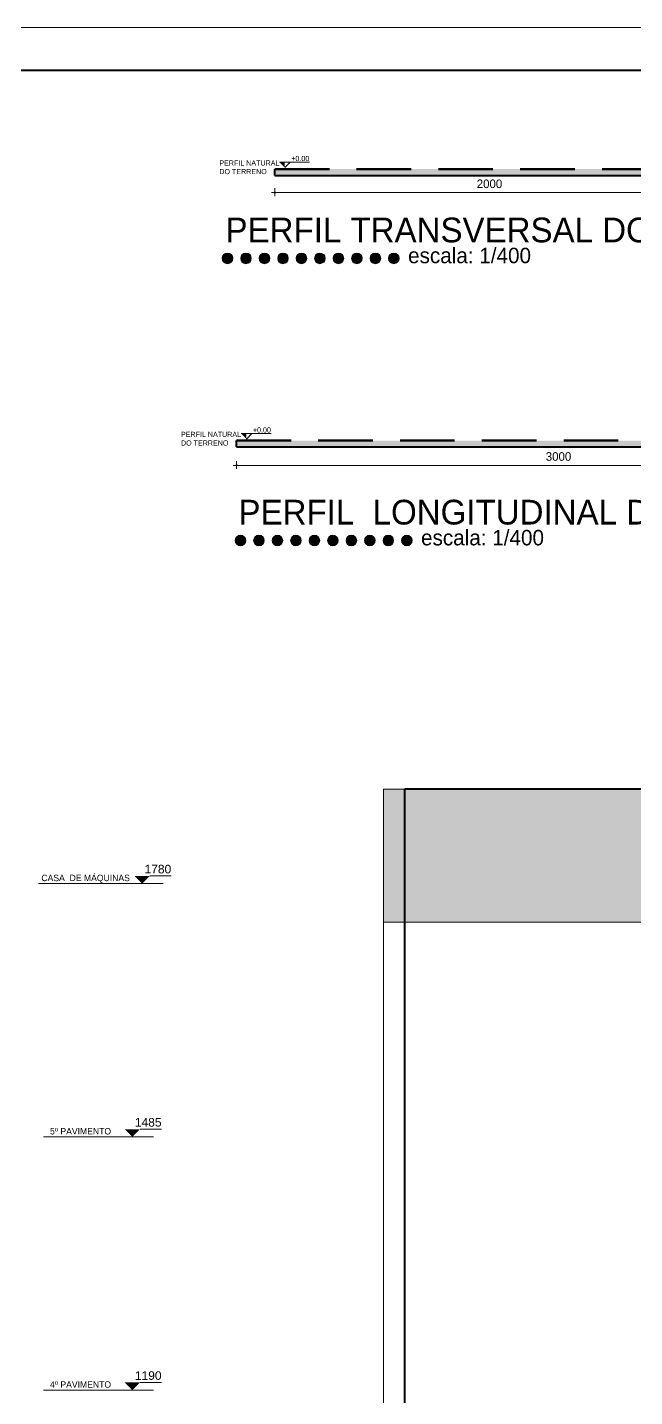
# Model space of a CAD drawing. Header units: millimetres. Extents: x 13204 to 24802, y 21209 to 40694.
# Drawn here: x 14902 to 15609, y 36707 to 38301 of the extents above; entities that cross this region are included whole.
import ezdxf
from ezdxf.enums import TextEntityAlignment as Align

# ---------------------------------------------------------------- set-up
doc = ezdxf.new("R2010")
doc.units = ezdxf.units.MM
doc.linetypes.add('DASHED2', pattern=[9.525, 6.35, -3.175])
for name, color, linetype, lineweight in [('COTAS', 30, 'Continuous', 5), ('ESQUADRIA', 2, 'Continuous', 20), ('Layout-int', 1, 'Continuous', 40), ('Linha Corte', 7, 'Continuous', 70), ('Louças', 150, 'Continuous', 15), ('Meia Parede', 11, 'Continuous', 40), ('PAREDE', 1, 'Continuous', 40), ('Paredes', 1, 'Continuous', 40), ('PISO', 5, 'Continuous', 5), ('TEXTO', 4, 'Continuous', 5)]:
    doc.layers.add(name, color=color, linetype=linetype, lineweight=lineweight)
doc.styles.add('LANA', font='stylu.ttf')
doc.styles.add('util2000', font='arial.ttf')
doc.dimstyles.new('COTA 50 fator 4', dxfattribs={"dimscale": 0, "dimtxt": 10, "dimasz": 0.5, "dimexe": 1.25, "dimexo": 5, "dimgap": 5, "dimtad": 1, "dimdec": 0, "dimlfac": 4, "dimtxsty": 'LANA', "dimblk": 'cota', "dimcen": 2.5, "dimse2": 1, "dimclrd": 256, "dimclre": 256, "dimclrt": 256, "dimaunit": 1, "dimadec": 0, "dimazin": 0, "dimtfac": 1, "dimtdec": 0, "dimtmove": 0, "dimatfit": 3, "dimldrblk": 'DOTSMALL', "dimfxl": 5, "dimfxlon": 1, "dimtzin": 9, "dimlwd": -1, "dimlwe": -1, "dimarcsym": 0})

# ---------------------------------------------------------------- blocks, each defined once
blk = doc.blocks.new('Cotac')
for p, q in [((-105, 105), (483, 105)), ((0, 0), (105, 105))]:
    blk.add_line(p, q)
at = {"layer": 'Layout-int', "color": 0}
blk.add_solid([(0, 0), (0, 105), (-105, 105)], dxfattribs=at)
at = {"style": 'util2000', "oblique": 12, "flags": 8}
blk.add_attdef('COTAC', (126, 126), '', height=100, dxfattribs=at)
blk = doc.blocks.new('cota')
at = {"layer": 'COTAS'}
blk.add_hatch(color=256, dxfattribs=at).paths.add_polyline_path([(-1.6, 0, 1), (1.6, 0, 1)])
for points in [[(-1.6, 0), (-8, 0)], [(0, 1.6), (0, 8)], [(8, 0), (1.6, 0)], [(0, -8), (0, -1.6)]]:
    blk.add_lwpolyline(points, dxfattribs=at)
blk.add_circle((0, 0), 1.6, dxfattribs=at)
blk = doc.blocks.new('*D130')
at = {"layer": 'COTAS', "transparency": 16777216}
for p, q in [((15145.2, 37796.3), (15145.2, 37790.1)), ((15145.7, 37791.3), (15894.7, 37791.3))]:
    blk.add_line(p, q, dxfattribs=at)
at = {"layer": 'Defpoints', "color": 0, "transparency": 16777216}
for p in [(15145.2, 37812.7), (15895.2, 37812.7), (15895.2, 37791.3)]:
    blk.add_point(p, dxfattribs=at)
at = {"layer": 'COTAS', "transparency": 16777216, "xscale": 0.5, "yscale": 0.5, "zscale": 0.5, "rotation": 180}
blk.add_blockref('cota', (15145.2, 37791.3), dxfattribs=at)
at = {"layer": 'COTAS', "transparency": 16777216, "xscale": 0.5, "yscale": 0.5, "zscale": 0.5}
blk.add_blockref('cota', (15895.2, 37791.3), dxfattribs=at)
at = {"layer": 'COTAS', "transparency": 16777216, "insert": (15520.2, 37801.6), "char_height": 10, "attachment_point": 5, "style": 'LANA'}
blk.add_mtext('3000', dxfattribs=at)
blk = doc.blocks.new('_DotSmall')
at = {"layer": 'PAREDE', "color": 0, "const_width": 0.5}
blk.add_lwpolyline([(-0.0625, 0, 1), (0.0625, 0, 1)], format="xyb", close=True, dxfattribs=at)
blk = doc.blocks.new('*D180')
at = {"layer": 'COTAS', "transparency": 16777216}
for p, q in [((15189.8, 38114), (15189.8, 38107.8)), ((15190.3, 38109), (15689.3, 38109))]:
    blk.add_line(p, q, dxfattribs=at)
at = {"layer": 'Defpoints', "color": 0, "transparency": 16777216}
for p in [(15189.8, 38128.9), (15689.8, 38128.9), (15689.8, 38109)]:
    blk.add_point(p, dxfattribs=at)
at = {"layer": 'COTAS', "transparency": 16777216, "xscale": 0.5, "yscale": 0.5, "zscale": 0.5, "rotation": 180}
blk.add_blockref('cota', (15189.8, 38109), dxfattribs=at)
at = {"layer": 'COTAS', "transparency": 16777216, "xscale": 0.5, "yscale": 0.5, "zscale": 0.5}
blk.add_blockref('cota', (15689.8, 38109), dxfattribs=at)
at = {"layer": 'COTAS', "transparency": 16777216, "insert": (15439.8, 38119.2), "char_height": 10, "attachment_point": 5, "style": 'LANA'}
blk.add_mtext('2000', dxfattribs=at)
blk = doc.blocks.new('*U101', base_point=(65068, 19311.6))
at = {"color": 0}
blk.add_line((65077, 19320.6), (65102, 19320.6), dxfattribs=at)
blk.add_solid([(65068, 19311.6), (65059, 19320.6), (65077, 19320.6)], dxfattribs=at)
blk = doc.blocks.new('*U102', base_point=(65068, 19606.6))
at = {"color": 0}
blk.add_line((65077, 19615.6), (65102, 19615.6), dxfattribs=at)
blk.add_solid([(65068, 19606.6), (65059, 19615.6), (65077, 19615.6)], dxfattribs=at)

msp = doc.modelspace()

# ---------------------------------------------------------------- hatches: boundary and pattern name
at = {"layer": 'ESQUADRIA'}
h = msp.add_hatch(color=256, dxfattribs=at)
edge = h.paths.add_edge_path()
edge.add_arc((15134.69, 38032.39), 6.17, 0, 360)
h = msp.add_hatch(color=256, dxfattribs=at)
edge = h.paths.add_edge_path()
edge.add_arc((15156.21, 38032.39), 6.17, 0, 360)
h = msp.add_hatch(color=256, dxfattribs=at)
edge = h.paths.add_edge_path()
edge.add_arc((15177.74, 38032.39), 6.17, 0, 360)
h = msp.add_hatch(color=256, dxfattribs=at)
edge = h.paths.add_edge_path()
edge.add_arc((15199.27, 38032.39), 6.17, 0, 360)
h = msp.add_hatch(color=256, dxfattribs=at)
edge = h.paths.add_edge_path()
edge.add_arc((15220.79, 38032.39), 6.17, 0, 360)
h = msp.add_hatch(color=256, dxfattribs=at)
edge = h.paths.add_edge_path()
edge.add_arc((15242.32, 38032.39), 6.17, 0, 360)
h = msp.add_hatch(color=256, dxfattribs=at)
edge = h.paths.add_edge_path()
edge.add_arc((15263.85, 38032.39), 6.17, 0, 360)
h = msp.add_hatch(color=256, dxfattribs=at)
edge = h.paths.add_edge_path()
edge.add_arc((15285.37, 38032.39), 6.17, 0, 360)
h = msp.add_hatch(color=256, dxfattribs=at)
edge = h.paths.add_edge_path()
edge.add_arc((15306.9, 38032.39), 6.17, 0, 360)
h = msp.add_hatch(color=256, dxfattribs=at)
edge = h.paths.add_edge_path()
edge.add_arc((15328.43, 38032.39), 6.17, 0, 360)
h = msp.add_hatch(color=256, dxfattribs=at)
edge = h.paths.add_edge_path()
edge.add_arc((15149.79, 37703.73), 6.17, 0, 360)
h = msp.add_hatch(color=256, dxfattribs=at)
edge = h.paths.add_edge_path()
edge.add_arc((15171.31, 37703.73), 6.17, 0, 360)
h = msp.add_hatch(color=256, dxfattribs=at)
edge = h.paths.add_edge_path()
edge.add_arc((15192.84, 37703.73), 6.17, 0, 360)
h = msp.add_hatch(color=256, dxfattribs=at)
edge = h.paths.add_edge_path()
edge.add_arc((15214.37, 37703.73), 6.17, 0, 360)
h = msp.add_hatch(color=256, dxfattribs=at)
edge = h.paths.add_edge_path()
edge.add_arc((15235.89, 37703.73), 6.17, 0, 360)
h = msp.add_hatch(color=256, dxfattribs=at)
edge = h.paths.add_edge_path()
edge.add_arc((15257.42, 37703.73), 6.17, 0, 360)
h = msp.add_hatch(color=256, dxfattribs=at)
edge = h.paths.add_edge_path()
edge.add_arc((15278.95, 37703.73), 6.17, 0, 360)
h = msp.add_hatch(color=256, dxfattribs=at)
edge = h.paths.add_edge_path()
edge.add_arc((15300.47, 37703.73), 6.17, 0, 360)
h = msp.add_hatch(color=256, dxfattribs=at)
edge = h.paths.add_edge_path()
edge.add_arc((15322, 37703.73), 6.17, 0, 360)
h = msp.add_hatch(color=256, dxfattribs=at)
edge = h.paths.add_edge_path()
edge.add_arc((15343.53, 37703.73), 6.17, 0, 360)
at = {"layer": 'PISO'}
h = msp.add_hatch(dxfattribs=at)
h.set_pattern_fill('AR-HBONE', color=256, scale=0.03, style=0)
h.set_pattern_definition([(45, (-40997.026, 33770.216), (4e-16, 4.31052294), [9.144, -3.048]), (135, (-40994.8707, 33772.3712), (4e-16, 4.31052294), [9.144, -3.048])])
h.paths.add_polyline_path([(15189.85, 38136.35), (15189.85, 38128.88), (15689.85, 38128.88), (15689.85, 38136.35)])
h = msp.add_hatch(dxfattribs=at)
h.set_pattern_fill('AR-HBONE', color=256, scale=0.03, style=0)
h.set_pattern_definition([(45, (-39456.8793, 32452.72), (4e-16, 4.31052294), [9.144, -3.048]), (135, (-39454.724, 32454.8753), (4e-16, 4.31052294), [9.144, -3.048])])
h.paths.add_polyline_path([(15145.19, 37820.2), (15145.19, 37812.73), (15895.19, 37812.73), (15895.19, 37820.2)])
h = msp.add_hatch(dxfattribs=at)
h.set_pattern_fill('AR-SAND', color=256, scale=0.25, style=0)
h.set_pattern_definition([(37.5, (15316.178, 37259.096), (-0.40001, 12.23533), [0, -9.652, 0, -10.795, 0, -10.31875]), (7.5, (15316.178, 37259.096), (11.23808, 17.92063), [0, -5.207, 0, -8.6995, 0, -3.33375]), (327.5, (15308.368, 37259.096), (19.77481, 0.03593), [0, -3.175, 0, -11.43, 0, -14.9225]), (317.5, (15308.368, 37259.096), (19.08891, 5.57323), [0, -1.5875, 0, -7.493, 0, -8.5725])])
h.paths.add_polyline_path([(15316.18, 37259.1), (15341.18, 37259.1), (15341.18, 37414.1), (15316.18, 37414.1)])
h.paths.add_polyline_path([(15341.18, 37259.1), (15676.18, 37259.1), (15676.18, 37414.1), (15341.18, 37414.1)])
h.paths.add_polyline_path([(16651.18, 37414.1), (16651.18, 37259.1), (16986.18, 37259.1), (16986.18, 37414.1)])
h.paths.add_polyline_path([(16986.18, 37259.1), (17011.18, 37259.1), (17011.18, 37414.1), (16986.18, 37414.1)])

# ---------------------------------------------------------------- linework, layer by layer
at = {"layer": 'COTAS'}
msp.add_line((15189.85, 38128.88), (15689.85, 38128.88), dxfattribs=at)
at = {"layer": 'ESQUADRIA'}
for centre in [(15134.69, 38032.39), (15156.21, 38032.39), (15177.74, 38032.39), (15199.27, 38032.39), (15220.79, 38032.39), (15242.32, 38032.39), (15263.85, 38032.39), (15285.37, 38032.39), (15306.9, 38032.39), (15328.43, 38032.39), (15149.79, 37703.73), (15171.31, 37703.73), (15192.84, 37703.73), (15214.37, 37703.73), (15235.89, 37703.73), (15257.42, 37703.73), (15278.95, 37703.73), (15300.47, 37703.73), (15322, 37703.73), (15343.53, 37703.73)]:
    msp.add_circle(centre, 6.17, dxfattribs=at)
at = {"layer": 'Linha Corte', "color": 2, "linetype": 'DASHED2', "ltscale": 10}
for p, q in [((15189.85, 38136.35), (15689.85, 38136.35)), ((15145.19, 37820.2), (15895.19, 37820.2))]:
    msp.add_line(p, q, dxfattribs=at)
at = {"layer": 'Louças'}
for p in [(15316.18, 36124.1), (15341.18, 37414.1)]:
    msp.add_line(p, (15316.18, 37414.1), dxfattribs=at)
at = {"layer": 'Meia Parede'}
for p in [(15341.18, 36124.1), (15676.18, 37414.1)]:
    msp.add_line(p, (15341.18, 37414.1), dxfattribs=at)
at = {"layer": 'PAREDE'}
for p, q in [((15189.85, 38128.88), (15189.85, 38136.35)), ((15189.85, 38128.88), (15689.85, 38128.88)), ((15145.19, 37812.73), (15145.19, 37820.2)), ((15145.19, 37812.73), (15145.19, 37820.2)), ((15145.19, 37812.73), (15895.19, 37812.73))]:
    msp.add_line(p, q, dxfattribs=at)
at = {"layer": 'Paredes'}
msp.add_line((21256.85, 38251.34), (13347.91, 38251.34), dxfattribs=at)
at = {"layer": 'PISO'}
msp.add_line((15676.18, 37259.1), (15316.18, 37259.1), dxfattribs=at)
at = {"layer": 'TEXTO'}
for p, q in [((21305.52, 38301.45), (13299.23, 38301.45)), ((15059.8, 37304.1), (14914.72, 37304.1)), ((15048.52, 37009.1), (14920.55, 37009.1)), ((15048.52, 36714.1), (14920.55, 36714.1))]:
    msp.add_line(p, q, dxfattribs=at)

# ---------------------------------------------------------------- block references
at = {"layer": 'TEXTO', "color": 8}
ref = msp.add_blockref('Cotac', (15201.37, 38138.15), dxfattribs=dict(at, xscale=0.05999999999767169, yscale=0.06000000000130967, zscale=0.06000000000000001))
ref.add_attrib('COTAC', '+0.00', (15208.93, 38145.71), dxfattribs={"height": 6, "style": 'LANA', "flags": 8})
ref = msp.add_blockref('Cotac', (15156.71, 37821.99), dxfattribs=dict(at, xscale=0.05999999999767169, yscale=0.06000000000130967, zscale=0.06000000000000001))
ref.add_attrib('COTAC', '+0.00', (15164.27, 37829.55), dxfattribs={"height": 6, "style": 'LANA', "flags": 8})
at = {"layer": 'TEXTO'}
ref = msp.add_blockref('*U102', (15035.14, 37304.1), dxfattribs=at)
ref.add_attrib('NÍVEL', '1780', dxfattribs={"layer": '0', "color": 0, "height": 10, "style": 'util2000'}).set_placement((15069.14, 37316.1), align=Align.RIGHT)
ref = msp.add_blockref('*U102', (15023.86, 37009.1), dxfattribs=at)
ref.add_attrib('NÍVEL', '1485', dxfattribs={"layer": '0', "color": 0, "height": 10, "style": 'util2000'}).set_placement((15057.86, 37021.1), align=Align.RIGHT)
ref = msp.add_blockref('*U101', (15023.86, 36714.1), dxfattribs=at)
ref.add_attrib('NÍVEL', '1190', dxfattribs={"layer": '0', "color": 0, "height": 10, "style": 'util2000'}).set_placement((15057.86, 36726.1), align=Align.RIGHT)

# ---------------------------------------------------------------- texts
at = {"layer": 'ESQUADRIA', "attachment_point": 1, "style": 'LANA'}
for s, insert, char_height, width in [('PERFIL TRANSVERSAL DO LOTE', (15132.36, 38079.87), 28.8, 867.5755), ('escala: 1/400', (15344.98, 38044.77), 18, 215.4319), ('PERFIL  LONGITUDINAL DO LOTE', (15147.46, 37751.2), 28.8, 867.5755), ('escala: 1/400', (15360.08, 37716.11), 18, 215.4319)]:
    msp.add_mtext(s, dxfattribs=dict(at, insert=insert, char_height=char_height, width=width))
at = {"layer": 'TEXTO', "style": 'LANA'}
for s, p in [('CASA  DE MÁQUINAS', (14969.43, 37307)), ('5º PAVIMENTO', (14963.57, 37011.93)), ('4º PAVIMENTO', (14963.57, 36716.93))]:
    msp.add_text(s, height=7.5, dxfattribs=at).set_placement(p, align=Align.CENTER)
at = {"layer": 'TEXTO', "char_height": 6, "width": 71.1995, "attachment_point": 1, "style": 'LANA'}
for insert in [(15125.16, 38146.53), (15080.5, 37830.37)]:
    msp.add_mtext('PERFIL NATURAL DO TERRENO', dxfattribs=dict(at, insert=insert))

# ---------------------------------------------------------------- dimensions: what is measured, and where the dimension line sits
at = {"layer": 'COTAS'}
for base, p1, p2, picture, middle in [((15689.85, 38109.03), (15189.85, 38128.88), (15689.85, 38128.88), '*D180', (15439.85, 38119.21)), ((15895.19, 37791.34), (15145.19, 37812.73), (15895.19, 37812.73), '*D130', (15520.19, 37801.56))]:
    dim = msp.add_linear_dim(base=base, p1=p1, p2=p2, dimstyle='COTA 50 fator 4', override={"dimscale": 1}, dxfattribs=at)
    dim.commit()
    dim.dimension.update_dxf_attribs({"geometry": picture, "text_midpoint": middle})

doc.saveas('drawing.dxf')
